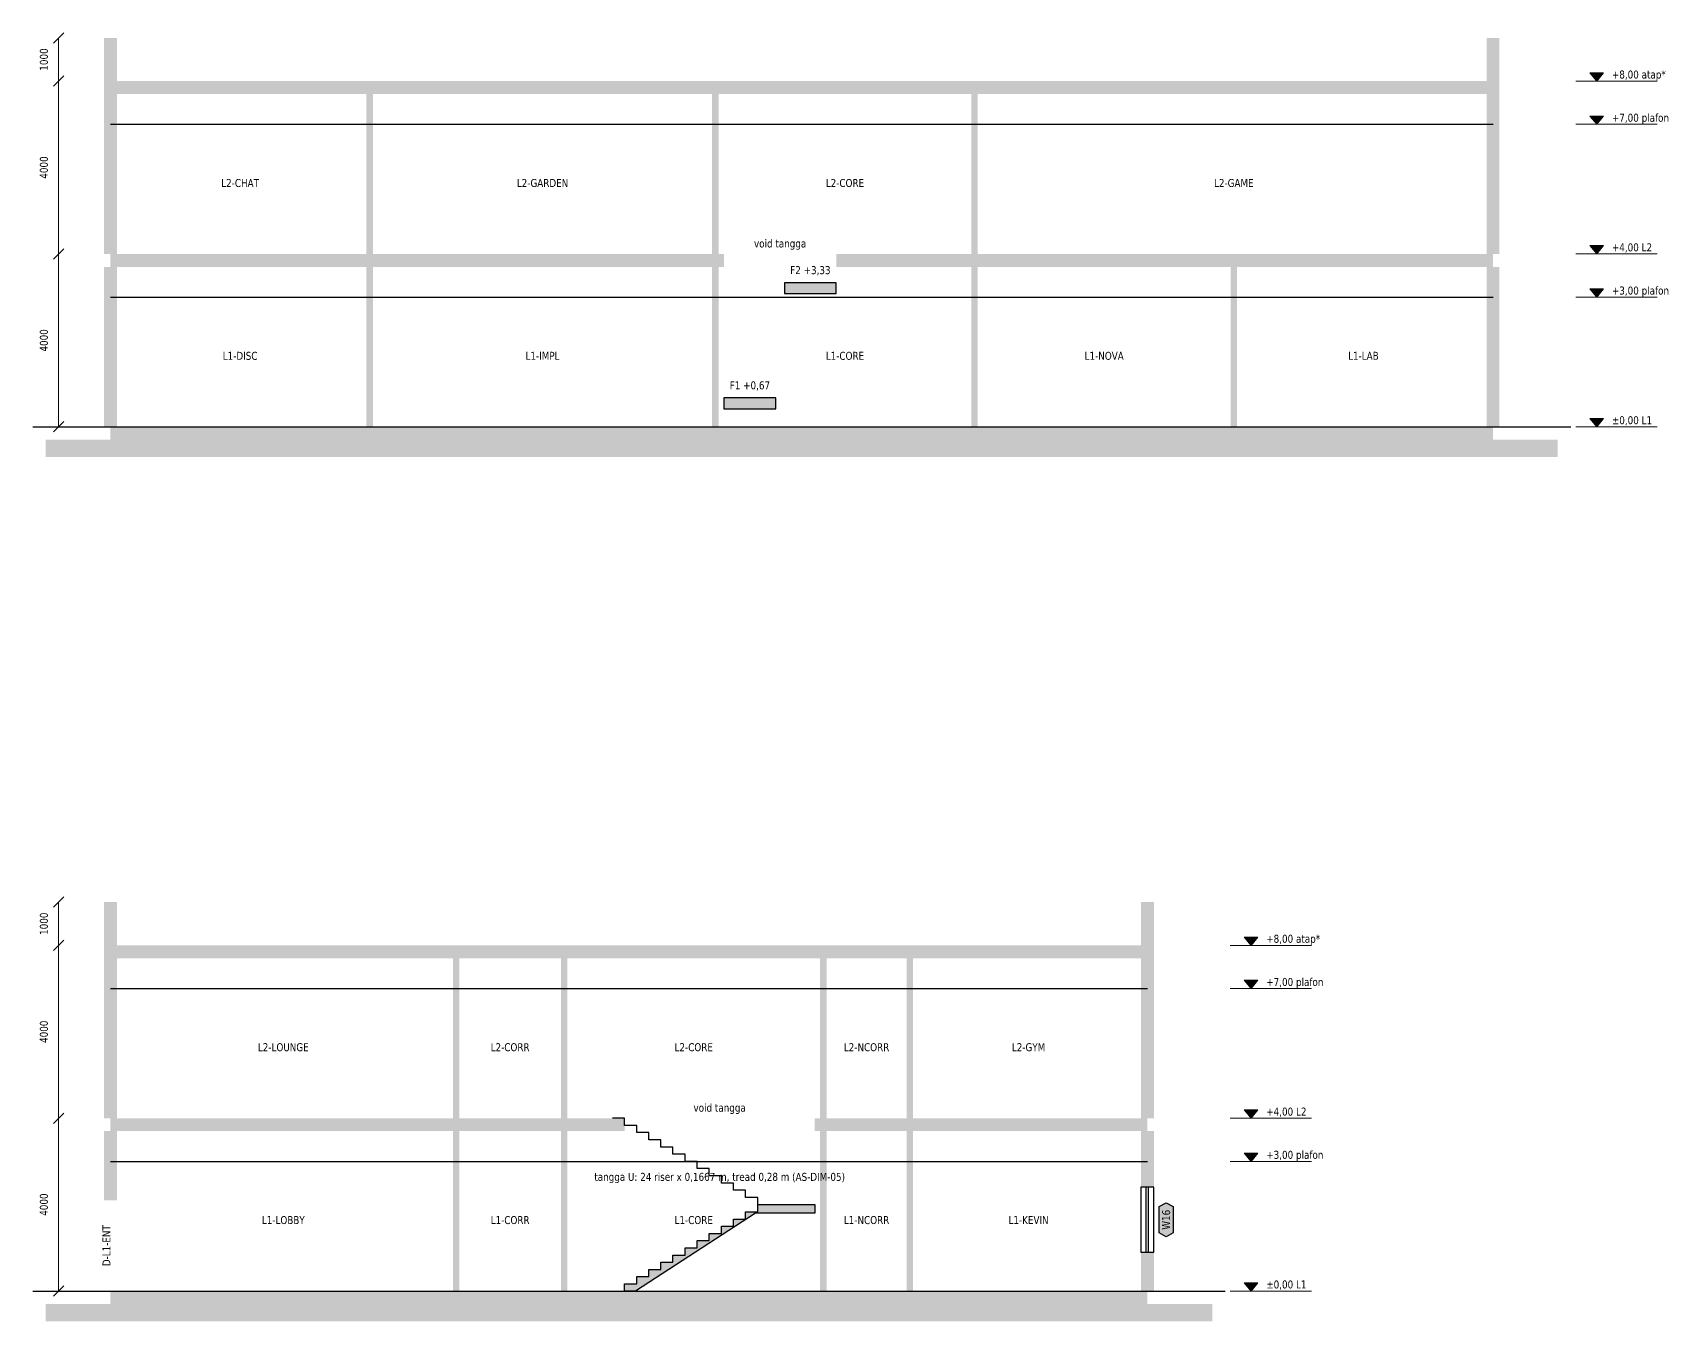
# Model space of a CAD drawing. Header units: millimetres. Extents: x -1800 to 93839, y -121500 to -90880.
# Drawn here: x -1800 to 36057, y -120700 to -90880 of the extents above; entities that cross this region are included whole.
import ezdxf
from ezdxf.enums import TextEntityAlignment as Align

# ---------------------------------------------------------------- set-up
doc = ezdxf.new("R2010")
doc.units = ezdxf.units.MM
doc.linetypes.add('DASHED', pattern=[1.524, 1.27, -0.254])
doc.layers.add('A-ANNO-DIMS', color=7, linetype='Continuous', lineweight=18, true_color=0x2f4238)
doc.layers.add('A-ANNO-NOTE', color=7, linetype='Continuous', lineweight=18, true_color=0x22302a)
for name, color, linetype in [('A-SECT-CLNG', 7, 'Continuous'), ('A-SECT-GLAZ', 7, 'Continuous'), ('A-SECT-GRND', 7, 'Continuous'), ('A-SECT-IDEN', 7, 'Continuous'), ('A-SECT-SLAB', 7, 'Continuous'), ('A-SECT-STRS', 7, 'Continuous'), ('A-SECT-WALL', 7, 'Continuous')]:
    doc.layers.add(name, color=color, linetype=linetype)
doc.styles.add('KR-SANS', font='DejaVuSans.ttf', dxfattribs={"width": 0.8})

msp = doc.modelspace()

# ---------------------------------------------------------------- hatches: boundary and pattern name
at = {"layer": 'A-ANNO-NOTE', "true_color": 0x1f4d3a}
h = msp.add_hatch(color=119, dxfattribs=at)
h.dxf.hatch_style = 1
h.paths.add_polyline_path([(34400, -92000), (34240, -91808), (34560, -91808)])
h = msp.add_hatch(color=119, dxfattribs=at)
h.dxf.hatch_style = 1
h.paths.add_polyline_path([(34400, -93000), (34240, -92808), (34560, -92808)])
h = msp.add_hatch(color=119, dxfattribs=at)
h.dxf.hatch_style = 1
h.paths.add_polyline_path([(34400, -96000), (34240, -95808), (34560, -95808)])
h = msp.add_hatch(color=119, dxfattribs=at)
h.dxf.hatch_style = 1
h.paths.add_polyline_path([(34400, -97000), (34240, -96808), (34560, -96808)])
h = msp.add_hatch(color=119, dxfattribs=at)
h.dxf.hatch_style = 1
h.paths.add_polyline_path([(34400, -100000), (34240, -99808), (34560, -99808)])
h = msp.add_hatch(color=119, dxfattribs=at)
h.dxf.hatch_style = 1
h.paths.add_polyline_path([(26400, -112000), (26240, -111808), (26560, -111808)])
h = msp.add_hatch(color=119, dxfattribs=at)
h.dxf.hatch_style = 1
h.paths.add_polyline_path([(26400, -113000), (26240, -112808), (26560, -112808)])
h = msp.add_hatch(color=119, dxfattribs=at)
h.dxf.hatch_style = 1
h.paths.add_polyline_path([(26400, -116000), (26240, -115808), (26560, -115808)])
h = msp.add_hatch(color=119, dxfattribs=at)
h.dxf.hatch_style = 1
h.paths.add_polyline_path([(26400, -117000), (26240, -116808), (26560, -116808)])
h = msp.add_hatch(color=119, dxfattribs=at)
h.dxf.hatch_style = 1
h.paths.add_polyline_path([(26400, -120000), (26240, -119808), (26560, -119808)])
at = {"layer": 'A-SECT-GRND', "true_color": 0xe8e2d6}
h = msp.add_hatch(color=254, dxfattribs=at)
h.dxf.hatch_style = 1
h.paths.add_polyline_path([(-1500, -100700), (33500, -100700), (33500, -100300), (-1500, -100300)])
h = msp.add_hatch(color=254, dxfattribs=at)
h.dxf.hatch_style = 1
h.paths.add_polyline_path([(-1500, -120700), (25500, -120700), (25500, -120300), (-1500, -120300)])
at = {"layer": 'A-SECT-IDEN', "true_color": 0xffffff}
h = msp.add_hatch(color=7, dxfattribs=at)
h.dxf.hatch_style = 1
h.paths.add_polyline_path([(24434, -118744), (24270, -118654), (24270, -118046), (24434, -117956), (24598, -118046), (24598, -118654)])
at = {"layer": 'A-SECT-SLAB', "true_color": 0x1f4d3a}
h = msp.add_hatch(color=119, dxfattribs=at)
h.dxf.hatch_style = 1
h.paths.add_polyline_path([(0, -92300), (32000, -92300), (32000, -92000), (0, -92000)])
h = msp.add_hatch(color=119, dxfattribs=at)
h.dxf.hatch_style = 1
h.paths.add_polyline_path([(0, -96300), (14200, -96300), (14200, -96000), (0, -96000)])
h = msp.add_hatch(color=119, dxfattribs=at)
h.dxf.hatch_style = 1
h.paths.add_polyline_path([(16800, -96300), (32000, -96300), (32000, -96000), (16800, -96000)])
at = {"layer": 'A-SECT-SLAB', "true_color": 0x7f938a}
h = msp.add_hatch(color=252, dxfattribs=at)
h.dxf.hatch_style = 1
h.paths.add_polyline_path([(0, -100300), (32000, -100300), (32000, -100000), (0, -100000)])
at = {"layer": 'A-SECT-SLAB', "true_color": 0x1f4d3a}
h = msp.add_hatch(color=119, dxfattribs=at)
h.dxf.hatch_style = 1
h.paths.add_polyline_path([(0, -112300), (24000, -112300), (24000, -112000), (0, -112000)])
h = msp.add_hatch(color=119, dxfattribs=at)
h.dxf.hatch_style = 1
h.paths.add_polyline_path([(0, -116300), (11900, -116300), (11900, -116000), (0, -116000)])
h = msp.add_hatch(color=119, dxfattribs=at)
h.dxf.hatch_style = 1
h.paths.add_polyline_path([(16300, -116300), (24000, -116300), (24000, -116000), (16300, -116000)])
at = {"layer": 'A-SECT-SLAB', "true_color": 0x7f938a}
h = msp.add_hatch(color=252, dxfattribs=at)
h.dxf.hatch_style = 1
h.paths.add_polyline_path([(0, -120300), (24000, -120300), (24000, -120000), (0, -120000)])
at = {"layer": 'A-SECT-STRS', "true_color": 0xe9c9bb}
h = msp.add_hatch(color=254, dxfattribs=at)
h.dxf.hatch_style = 1
h.paths.add_polyline_path([(15600, -96917), (16800, -96917), (16800, -96667), (15600, -96667)])
h = msp.add_hatch(color=254, dxfattribs=at)
h.dxf.hatch_style = 1
h.paths.add_polyline_path([(14200, -99583), (15400, -99583), (15400, -99333), (14200, -99333)])
h = msp.add_hatch(color=254, dxfattribs=at)
h.dxf.hatch_style = 1
h.paths.add_polyline_path([(11900, -120000), (11900, -120000), (11900, -119833), (12180, -119833), (12180, -119833), (12180, -119667), (12460, -119667), (12460, -119667), (12460, -119500), (12740, -119500), (12740, -119500), (12740, -119333), (13020, -119333), (13020, -119333), (13020, -119167), (13300, -119167), (13300, -119167), (13300, -119000), (13580, -119000), (13580, -119000), (13580, -118833), (13860, -118833), (13860, -118833), (13860, -118667), (14140, -118667), (14140, -118667), (14140, -118500), (14420, -118500), (14420, -118500), (14420, -118333), (14700, -118333), (14700, -118333), (14700, -118167), (14980, -118167), (14980, -118167), (14980, -118000), (15260, -118000), (16300, -118000), (16300, -118200), (14930, -118200), (12150, -120000)])
at = {"layer": 'A-SECT-WALL', "true_color": 0x1f4d3a}
h = msp.add_hatch(color=119, dxfattribs=at)
h.dxf.hatch_style = 1
h.paths.add_polyline_path([(-150, -96000), (150, -96000), (150, -91000), (-150, -91000)])
h = msp.add_hatch(color=119, dxfattribs=at)
h.dxf.hatch_style = 1
h.paths.add_polyline_path([(31850, -96000), (32150, -96000), (32150, -91000), (31850, -91000)])
h = msp.add_hatch(color=119, dxfattribs=at)
h.dxf.hatch_style = 1
h.paths.add_polyline_path([(5925, -96000), (6075, -96000), (6075, -92300), (5925, -92300)])
h = msp.add_hatch(color=119, dxfattribs=at)
h.dxf.hatch_style = 1
h.paths.add_polyline_path([(13925, -96000), (14075, -96000), (14075, -92300), (13925, -92300)])
h = msp.add_hatch(color=119, dxfattribs=at)
h.dxf.hatch_style = 1
h.paths.add_polyline_path([(19925, -96000), (20075, -96000), (20075, -92300), (19925, -92300)])
h = msp.add_hatch(color=119, dxfattribs=at)
h.dxf.hatch_style = 1
h.paths.add_polyline_path([(-150, -100000), (150, -100000), (150, -96300), (-150, -96300)])
h = msp.add_hatch(color=119, dxfattribs=at)
h.dxf.hatch_style = 1
h.paths.add_polyline_path([(5925, -100000), (6075, -100000), (6075, -96300), (5925, -96300)])
h = msp.add_hatch(color=119, dxfattribs=at)
h.dxf.hatch_style = 1
h.paths.add_polyline_path([(13925, -100000), (14075, -100000), (14075, -96300), (13925, -96300)])
h = msp.add_hatch(color=119, dxfattribs=at)
h.dxf.hatch_style = 1
h.paths.add_polyline_path([(19925, -100000), (20075, -100000), (20075, -96300), (19925, -96300)])
h = msp.add_hatch(color=119, dxfattribs=at)
h.dxf.hatch_style = 1
h.paths.add_polyline_path([(25925, -100000), (26075, -100000), (26075, -96300), (25925, -96300)])
h = msp.add_hatch(color=119, dxfattribs=at)
h.dxf.hatch_style = 1
h.paths.add_polyline_path([(31850, -100000), (32150, -100000), (32150, -96300), (31850, -96300)])
h = msp.add_hatch(color=119, dxfattribs=at)
h.dxf.hatch_style = 1
h.paths.add_polyline_path([(-150, -116000), (150, -116000), (150, -111000), (-150, -111000)])
h = msp.add_hatch(color=119, dxfattribs=at)
h.dxf.hatch_style = 1
h.paths.add_polyline_path([(23850, -116000), (24150, -116000), (24150, -111000), (23850, -111000)])
h = msp.add_hatch(color=119, dxfattribs=at)
h.dxf.hatch_style = 1
h.paths.add_polyline_path([(7925, -116000), (8075, -116000), (8075, -112300), (7925, -112300)])
h = msp.add_hatch(color=119, dxfattribs=at)
h.dxf.hatch_style = 1
h.paths.add_polyline_path([(10425, -116000), (10575, -116000), (10575, -112300), (10425, -112300)])
h = msp.add_hatch(color=119, dxfattribs=at)
h.dxf.hatch_style = 1
h.paths.add_polyline_path([(16425, -116000), (16575, -116000), (16575, -112300), (16425, -112300)])
h = msp.add_hatch(color=119, dxfattribs=at)
h.dxf.hatch_style = 1
h.paths.add_polyline_path([(18425, -116000), (18575, -116000), (18575, -112300), (18425, -112300)])
h = msp.add_hatch(color=119, dxfattribs=at)
h.dxf.hatch_style = 1
h.paths.add_polyline_path([(-150, -117900), (150, -117900), (150, -116300), (-150, -116300)])
h = msp.add_hatch(color=119, dxfattribs=at)
h.dxf.hatch_style = 1
h.paths.add_polyline_path([(7925, -120000), (8075, -120000), (8075, -116300), (7925, -116300)])
h = msp.add_hatch(color=119, dxfattribs=at)
h.dxf.hatch_style = 1
h.paths.add_polyline_path([(10425, -120000), (10575, -120000), (10575, -116300), (10425, -116300)])
h = msp.add_hatch(color=119, dxfattribs=at)
h.dxf.hatch_style = 1
h.paths.add_polyline_path([(16425, -120000), (16575, -120000), (16575, -116300), (16425, -116300)])
h = msp.add_hatch(color=119, dxfattribs=at)
h.dxf.hatch_style = 1
h.paths.add_polyline_path([(18425, -120000), (18575, -120000), (18575, -116300), (18425, -116300)])
h = msp.add_hatch(color=119, dxfattribs=at)
h.dxf.hatch_style = 1
h.paths.add_polyline_path([(23850, -117600), (24150, -117600), (24150, -116300), (23850, -116300)])
h = msp.add_hatch(color=119, dxfattribs=at)
h.dxf.hatch_style = 1
h.paths.add_polyline_path([(23850, -120000), (24150, -120000), (24150, -119100), (23850, -119100)])

# ---------------------------------------------------------------- linework, layer by layer
at = {"layer": 'A-ANNO-DIMS', "color": 119, "true_color": 0x2f4238}
for points in [[(-1320, -91120), (-1080, -90880)], [(-1200, -100000), (-1200, -91000)], [(-1320, -92120), (-1080, -91880)], [(-1320, -96120), (-1080, -95880)], [(-1320, -100120), (-1080, -99880)], [(-1320, -111120), (-1080, -110880)], [(-1200, -120000), (-1200, -111000)], [(-1320, -112120), (-1080, -111880)], [(-1320, -116120), (-1080, -115880)], [(-1320, -120120), (-1080, -119880)]]:
    msp.add_lwpolyline(points, dxfattribs=at)
at = {"layer": 'A-ANNO-NOTE', "color": 119, "true_color": 0x1f4d3a}
for points in [[(34400, -92000), (34240, -91808), (34560, -91808)], [(34400, -93000), (34240, -92808), (34560, -92808)], [(34400, -96000), (34240, -95808), (34560, -95808)], [(34400, -97000), (34240, -96808), (34560, -96808)], [(34400, -100000), (34240, -99808), (34560, -99808)], [(26400, -112000), (26240, -111808), (26560, -111808)], [(26400, -113000), (26240, -112808), (26560, -112808)], [(26400, -116000), (26240, -115808), (26560, -115808)], [(26400, -117000), (26240, -116808), (26560, -116808)], [(26400, -120000), (26240, -119808), (26560, -119808)]]:
    msp.add_lwpolyline(points, close=True, dxfattribs=at)
for points in [[(33920, -92000), (35800, -92000)], [(33920, -93000), (35800, -93000)], [(33920, -96000), (35800, -96000)], [(33920, -97000), (35800, -97000)], [(33920, -100000), (35800, -100000)], [(25920, -112000), (27800, -112000)], [(25920, -113000), (27800, -113000)], [(25920, -116000), (27800, -116000)], [(25920, -117000), (27800, -117000)], [(25920, -120000), (27800, -120000)]]:
    msp.add_lwpolyline(points, dxfattribs=at)
at = {"layer": 'A-SECT-CLNG', "color": 253, "linetype": 'DASHED', "ltscale": 17.638889, "true_color": 0x8fa99b}
for points in [[(0, -93000), (6000, -93000)], [(6000, -93000), (14000, -93000)], [(14000, -93000), (20000, -93000)], [(20000, -93000), (32000, -93000)], [(0, -97000), (6000, -97000)], [(6000, -97000), (14000, -97000)], [(14000, -97000), (20000, -97000)], [(20000, -97000), (26000, -97000)], [(26000, -97000), (32000, -97000)], [(0, -113000), (8000, -113000)], [(8000, -113000), (10500, -113000)], [(10500, -113000), (16500, -113000)], [(16500, -113000), (18500, -113000)], [(18500, -113000), (24000, -113000)], [(0, -117000), (8000, -117000)], [(8000, -117000), (10500, -117000)], [(10500, -117000), (16500, -117000)], [(16500, -117000), (18500, -117000)], [(18500, -117000), (24000, -117000)]]:
    msp.add_lwpolyline(points, dxfattribs=at)
at = {"layer": 'A-SECT-GLAZ', "color": 119, "true_color": 0x1f4d3a}
msp.add_lwpolyline([(23850, -119100), (24150, -119100), (24150, -117600), (23850, -117600)], close=True, dxfattribs=at)
for points in [[(23975, -119100), (23975, -117600)], [(24025, -119100), (24025, -117600)]]:
    msp.add_lwpolyline(points, dxfattribs=at)
at = {"layer": 'A-SECT-GRND', "color": 250, "true_color": 0x22302a}
for points in [[(-1800, -100000), (33800, -100000)], [(-1800, -120000), (25800, -120000)]]:
    msp.add_lwpolyline(points, dxfattribs=at)
at = {"layer": 'A-SECT-IDEN', "color": 119, "true_color": 0x1f4d3a}
msp.add_lwpolyline([(24434, -118744), (24270, -118654), (24270, -118046), (24434, -117956), (24598, -118046), (24598, -118654)], close=True, dxfattribs=at)
at = {"layer": 'A-SECT-STRS', "color": 15, "true_color": 0xb5532f}
for points in [[(15600, -96917), (16800, -96917), (16800, -96667), (15600, -96667)], [(14200, -99583), (15400, -99583), (15400, -99333), (14200, -99333)], [(11900, -120000), (11900, -120000), (11900, -119833), (12180, -119833), (12180, -119833), (12180, -119667), (12460, -119667), (12460, -119667), (12460, -119500), (12740, -119500), (12740, -119500), (12740, -119333), (13020, -119333), (13020, -119333), (13020, -119167), (13300, -119167), (13300, -119167), (13300, -119000), (13580, -119000), (13580, -119000), (13580, -118833), (13860, -118833), (13860, -118833), (13860, -118667), (14140, -118667), (14140, -118667), (14140, -118500), (14420, -118500), (14420, -118500), (14420, -118333), (14700, -118333), (14700, -118333), (14700, -118167), (14980, -118167), (14980, -118167), (14980, -118000), (15260, -118000), (16300, -118000), (16300, -118200), (14930, -118200), (12150, -120000)]]:
    msp.add_lwpolyline(points, close=True, dxfattribs=at)
msp.add_lwpolyline([(14980, -118000), (14980, -117833), (14700, -117833), (14700, -117667), (14420, -117667), (14420, -117500), (14140, -117500), (14140, -117333), (13860, -117333), (13860, -117167), (13580, -117167), (13580, -117000), (13300, -117000), (13300, -116833), (13020, -116833), (13020, -116667), (12740, -116667), (12740, -116500), (12460, -116500), (12460, -116333), (12180, -116333), (12180, -116167), (11900, -116167), (11900, -116000), (11620, -116000)], dxfattribs=at)

# ---------------------------------------------------------------- texts
at = {"layer": 'A-ANNO-DIMS', "color": 119, "true_color": 0x2f4238, "style": 'KR-SANS', "width": 0.8}
for s, p in [('1000', (-1450, -91500)), ('4000', (-1450, -94000)), ('4000', (-1450, -98000)), ('1000', (-1450, -111500)), ('4000', (-1450, -114000)), ('4000', (-1450, -118000))]:
    msp.add_text(s, height=185.2, rotation=90, dxfattribs=at).set_placement(p, align=Align.CENTER)
at = {"layer": 'A-ANNO-NOTE', "color": 250, "true_color": 0x22302a, "style": 'KR-SANS', "width": 0.8}
for s, height, p in [('+8,00 atap*', 185.21, (34752, -91940)), ('+7,00 plafon', 185.21, (34752, -92940)), ('+4,00 L2', 185.2, (34752, -95940)), ('+3,00 plafon', 185.21, (34752, -96940)), ('±0,00 L1', 185.2, (34752, -99940)), ('+8,00 atap*', 185.21, (26752, -111940)), ('+7,00 plafon', 185.21, (26752, -112940)), ('+4,00 L2', 185.2, (26752, -115940)), ('+3,00 plafon', 185.21, (26752, -116940)), ('±0,00 L1', 185.2, (26752, -119940))]:
    msp.add_text(s, height=height, dxfattribs=at).set_placement(p)
at = {"layer": 'A-SECT-IDEN', "color": 119, "true_color": 0x1f4d3a, "style": 'KR-SANS', "width": 0.8}
for s, p in [('L2-CHAT', (3000, -94450)), ('L2-GARDEN', (10000, -94450)), ('L2-CORE', (17000, -94450)), ('L2-GAME', (26000, -94450)), ('L1-DISC', (3000, -98450)), ('L1-IMPL', (10000, -98450)), ('L1-CORE', (17000, -98450)), ('L1-NOVA', (23000, -98450)), ('L1-LAB', (29000, -98450)), ('L2-LOUNGE', (4000, -114450)), ('L2-CORR', (9250, -114450)), ('L2-CORE', (13500, -114450)), ('L2-NCORR', (17500, -114450)), ('L2-GYM', (21250, -114450)), ('L1-LOBBY', (4000, -118450)), ('L1-CORR', (9250, -118450)), ('L1-CORE', (13500, -118450)), ('L1-NCORR', (17500, -118450)), ('L1-KEVIN', (21250, -118450))]:
    msp.add_text(s, height=185.2, dxfattribs=at).set_placement(p, align=Align.CENTER)
at = {"layer": 'A-SECT-IDEN', "color": 15, "true_color": 0xb5532f, "style": 'KR-SANS', "width": 0.8}
for s, height, p in [('void tangga', 185.21, (15500, -95850)), ('F2 +3,33', 185.2, (16200, -96467)), ('F1 +0,67', 185.2, (14800, -99133)), ('void tangga', 185.21, (14100, -115850)), ('tangga U: 24 riser x 0,1667 m, tread 0,28 m (AS-DIM-05)', 185.21, (14100, -117450))]:
    msp.add_text(s, height=height, dxfattribs=at).set_placement(p, align=Align.CENTER)
at = {"layer": 'A-SECT-IDEN', "color": 250, "true_color": 0x22302a, "style": 'KR-SANS', "width": 0.8}
for s, p in [('D-L1-ENT', (0, -118950)), ('W16', (24527, -118350))]:
    msp.add_text(s, height=185.2, rotation=90, dxfattribs=at).set_placement(p, align=Align.CENTER)

doc.saveas('drawing.dxf')
